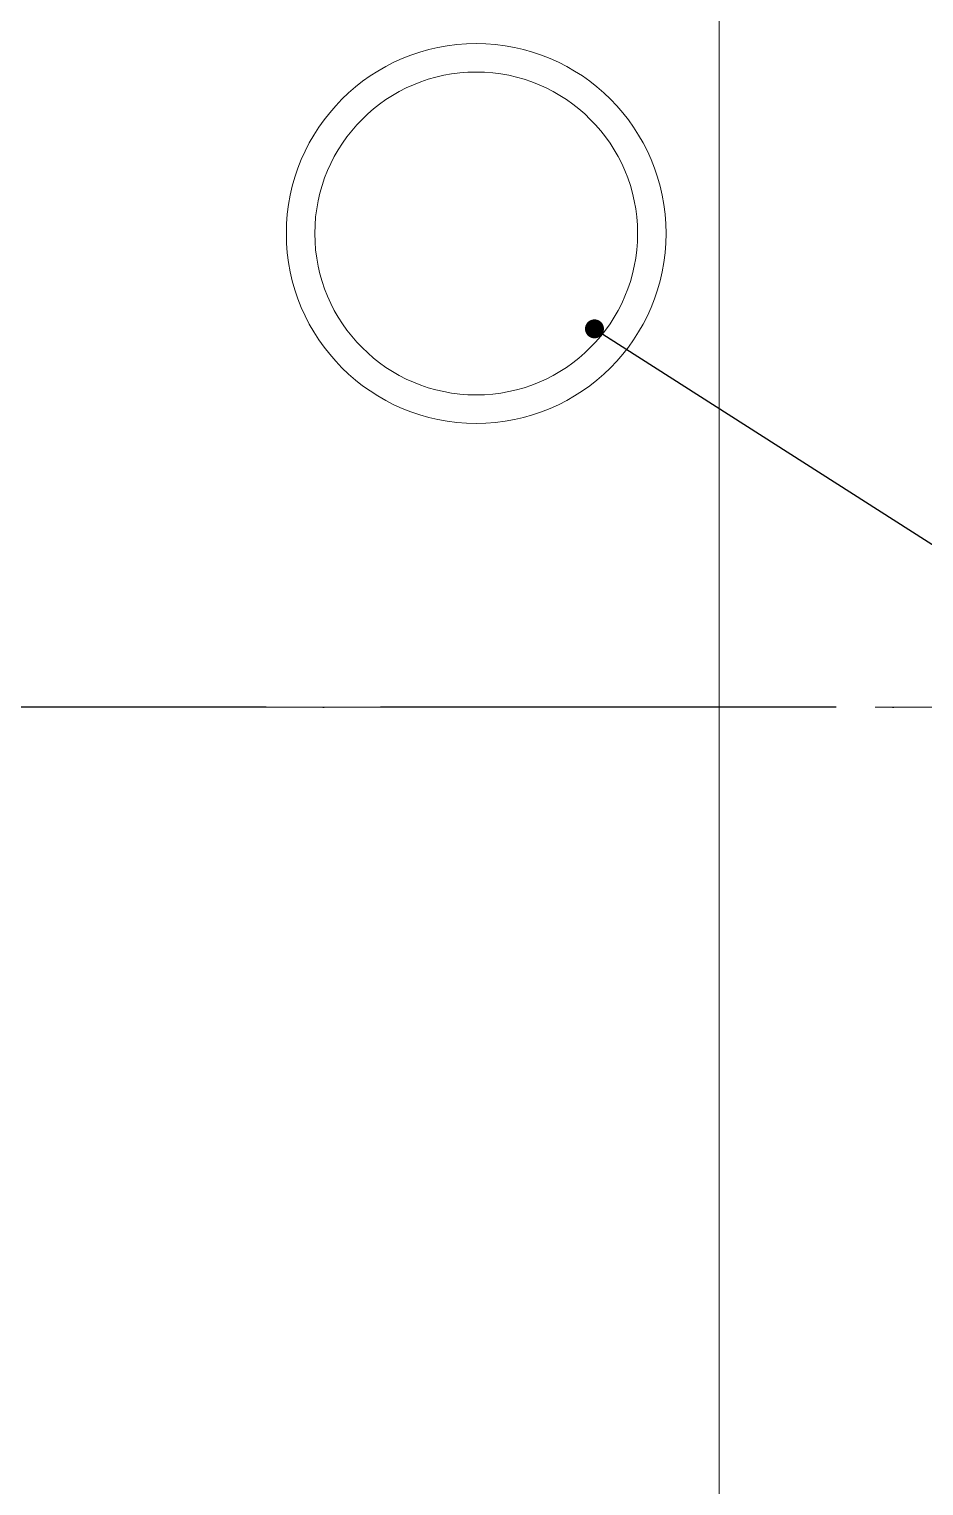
# Model space of a CAD drawing. Header units: inches. Extents: x 258415 to 640093, y 441672 to 945769.
# Drawn here: x 312042 to 312513, y 470249 to 471016 of the extents above; entities that cross this region are included whole.
import ezdxf

# ---------------------------------------------------------------- set-up
doc = ezdxf.new("R2010")
doc.units = ezdxf.units.IN
doc.header["$MEASUREMENT"] = 0
doc.linetypes.add('ACAD_ISO04W100', pattern=[30, 24, -3, 0, -3])
doc.linetypes.add('CENTERX2', pattern=[4, 2.5, -0.5, 0.5, -0.5])
for name, color, linetype, lineweight in [('CQ bathroom accessories', 8, 'Continuous', 0), ('CQ Marble', 6, 'Continuous', 0), ('CQ plan and elev dimension', 252, 'Continuous', 35)]:
    doc.layers.add(name, color=color, linetype=linetype, lineweight=lineweight)
for name, color, linetype in [('CQ centerline', 8, 'Continuous'), ('CQ Wall plan', 3, 'Continuous'), ('CQ_callout', 34, 'Continuous'), ('grab bar', 7, 'Continuous'), ('Layer1', 1, 'Continuous')]:
    doc.layers.add(name, color=color, linetype=linetype)
doc.styles.get("Standard").update_dxf_attribs({"font": 'arial.ttf'})
doc.dimstyles.get("Standard").update_dxf_attribs({"dimtxt": 0.18, "dimasz": 0.18, "dimexe": 0.18, "dimexo": 0.0625, "dimgap": 0.09, "dimtad": 0, "dimtih": 1, "dimtoh": 1, "dimdec": 4, "dimzin": 0, "dimdsep": 46, "dimtxsty": 'Standard', "dimcen": 0.09, "dimadec": 0, "dimazin": 0, "dimtfac": 1, "dimtdec": 4, "dimtofl": 0, "dimtmove": 0, "dimatfit": 3, "dimfxl": 1, "dimtolj": 1, "dimtzin": 0, "dimarcsym": 0})

# ---------------------------------------------------------------- blocks, each defined once
blk = doc.blocks.new('ff-12 wall plan')
at = {"layer": 'CQ centerline', "linetype": 'CENTERX2', "lineweight": 0, "ltscale": 150}
blk.add_line((313612.65, 470659.09, 0), (311880.04, 470659.09, 0), dxfattribs=at)
blk = doc.blocks.new('ff-12 section line')
at = {"layer": 'Layer1', "linetype": 'ACAD_ISO04W100', "ltscale": 10}
blk.add_line((303553.91, 468882.52, 0), (298223.15, 468882.52, 0), dxfattribs=at)
blk = doc.blocks.new('ff-12 marble')
at = {"layer": 'CQ Marble'}
blk.add_line((312405.44, 471079.09, 0), (312405.44, 470239.09, 0), dxfattribs=at)

msp = doc.modelspace()

# ---------------------------------------------------------------- linework, layer by layer
at = {"layer": 'CQ bathroom accessories', "lineweight": 0}
for radius in [100, 85]:
    msp.add_circle((312277.486, 470908.497, 0), radius, dxfattribs=at)

# ---------------------------------------------------------------- block references
at = {"layer": 'CQ plan and elev dimension'}
msp.add_blockref('ff-12 section line', (9813.419, 1776.576, 0), dxfattribs=at)
at = {"layer": 'CQ Wall plan'}
msp.add_blockref('ff-12 wall plan', (0, 0), dxfattribs=at)
at = {"layer": 'grab bar'}
msp.add_blockref('ff-12 marble', (0, 0), dxfattribs=at)

# ---------------------------------------------------------------- leaders
at = {"layer": 'CQ_callout'}
for points in [[(312264.875, 471436.788), (313194.38, 470914), (314046.088, 470914)], [(312339.784, 471239.498), (313194.38, 470694.307), (314039.065, 470694.307)], [(312339.784, 470858.286), (313194.38, 470313.095), (314046.088, 470313.095)]]:
    msp.add_leader(points, dimstyle='Standard', override={"dimasz": 10, "dimldrblk": 'Dot', "dimfxl": 0.1, "dimarcsym": 2}, dxfattribs=at)

doc.saveas('drawing.dxf')
